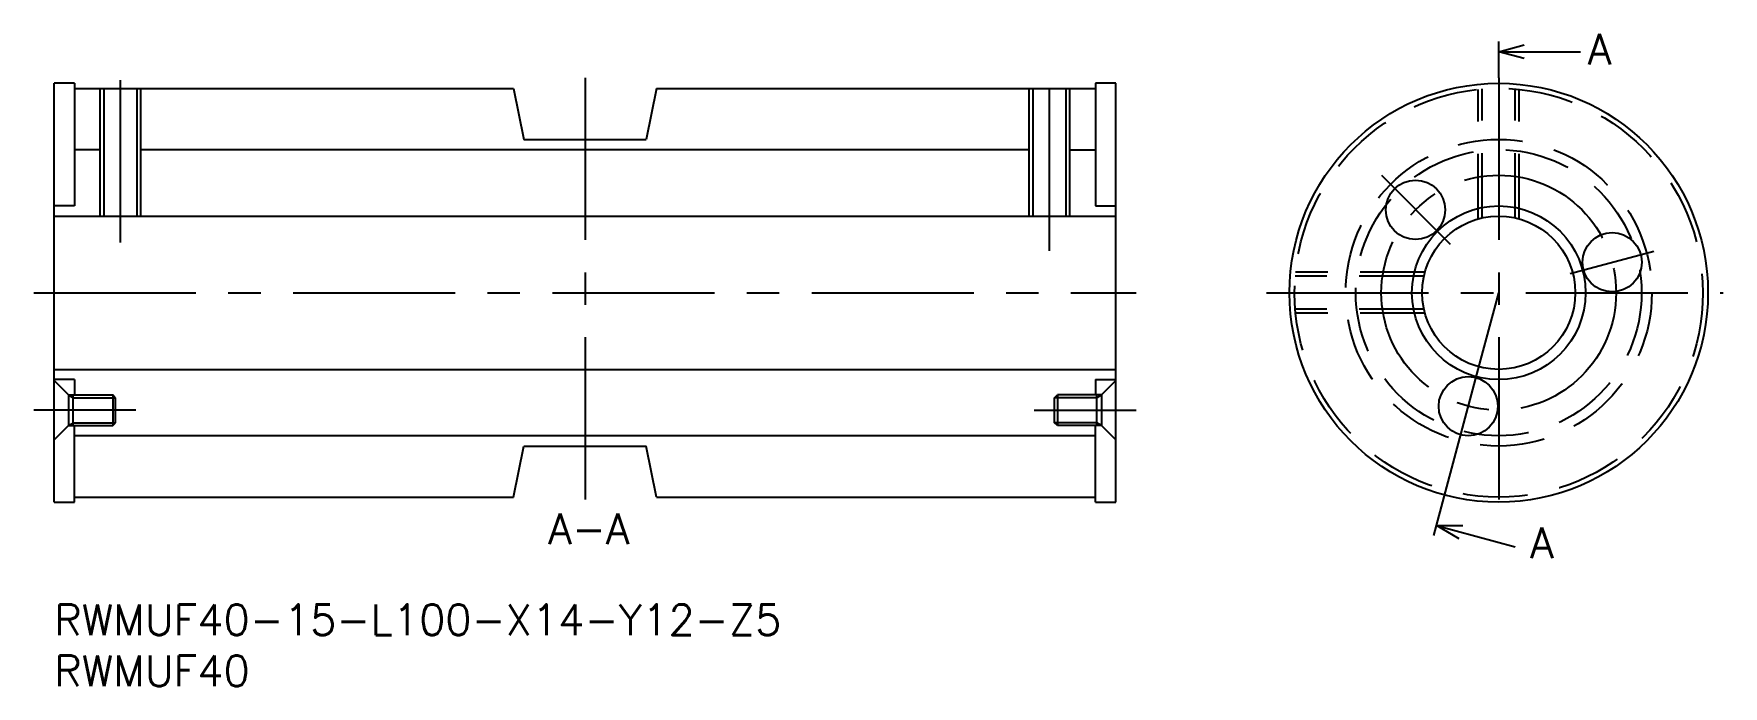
# Model space of a CAD drawing. Extents: x -2 to 163, y -8 to 56.
import ezdxf

# ---------------------------------------------------------------- set-up
doc = ezdxf.new("R2010")
doc.units = 0
doc.header["$LTSCALE"] = 0.5
doc.linetypes.add('CENTER', pattern=[50.8, 31.75, -6.35, 6.35, -6.35])
doc.linetypes.add('DASHED', pattern=[19.05, 12.7, -6.35])
for name, color, linetype in [('MSM_CENTER', 1, 'CENTER'), ('MSM_CONTINUOUS', 7, 'CONTINUOUS'), ('MSM_DASHED', 4, 'DASHED'), ('MSM_NARROW', 5, 'CONTINUOUS'), ('MSM_PART_NUMBER', 7, 'CONTINUOUS')]:
    doc.layers.add(name, color=color, linetype=linetype)
doc.styles.get("Standard").update_dxf_attribs({"font": 'txt.shx', "height": 3, "bigfont": 'bigfont.shx'})

# ---------------------------------------------------------------- blocks, each defined once
blk = doc.blocks.new('*U5')
at = {"layer": 'MSM_PART_NUMBER'}
blk.add_text('RWMUF40-15-L100-X14-Y12-Z5', height=3, dxfattribs=at).set_placement((0, -3))
blk = doc.blocks.new('*U6')
at = {"layer": 'MSM_PART_NUMBER'}
blk.add_text('RWMUF40', height=3, dxfattribs=at).set_placement((0, -8))
blk = doc.blocks.new('*U7')
at = {"layer": 'MSM_CONTINUOUS'}
blk.add_text('A', height=3, dxfattribs=at).set_placement((150.23, 52.84))
blk = doc.blocks.new('*U8')
at = {"layer": 'MSM_CONTINUOUS'}
blk.add_text('A', height=3, dxfattribs=at).set_placement((144.58, 4.52))
blk = doc.blocks.new('*U9')
at = {"layer": 'MSM_CONTINUOUS'}
blk.add_text('A-A', height=3, dxfattribs=at).set_placement((48.39, 5.9))

msp = doc.modelspace()

# ---------------------------------------------------------------- linework, layer by layer
at = {"layer": 'MSM_CENTER'}
for p, q in [((6.5, 35.42), (6.5, 52.07)), ((52, 51.54), (52, 8.68)), ((97.5, 34.61), (97.5, 52.07)), ((141.5, 51.54), (141.5, 8.68)), ((130.01, 41.99), (136.73, 35.27)), ((148.5, 32.38), (156.71, 34.58)), ((-2, 30.5), (106, 30.5)), ((118.75, 30.5), (163.49, 30.5)), ((137.29, 14.8), (139.75, 23.98)), ((8, 19), (-2, 19)), ((96, 19), (106, 19))]:
    msp.add_line(p, q, dxfattribs=at)
msp.add_circle((141.5, 30.5), 11.5, dxfattribs=at)
at = {"layer": 'MSM_CONTINUOUS'}
for p, q in [((141.5, 51.54), (141.5, 55.08)), ((141.5, 54.08), (144, 54.75)), ((141.5, 54.08), (149.5, 54.08)), ((144, 53.41), (141.5, 54.08)), ((2, 51), (0, 51)), ((0, 10), (0, 51)), ((2, 51), (2, 39)), ((2, 50.5), (45, 50.5)), ((4.88, 38), (4.88, 50.5)), ((8.12, 38), (8.12, 50.5)), ((45, 50.5), (46, 45.5)), ((59, 50.5), (58, 45.5)), ((59, 50.5), (102, 50.5)), ((95.88, 38), (95.88, 50.5)), ((99.12, 38), (99.12, 50.5)), ((104, 51), (102, 51)), ((102, 51), (102, 39)), ((104, 10), (104, 51)), ((46, 45.5), (58, 45.5)), ((4.5, 44.5), (2, 44.5)), ((95.5, 44.5), (8.5, 44.5)), ((99.5, 44.5), (102, 44.5)), ((2, 39), (0, 39)), ((102, 39), (104, 39)), ((0, 38), (104, 38)), ((139.75, 23.98), (141.5, 30.5)), ((0, 23), (104, 23)), ((2, 22), (0, 22)), ((0, 21.9), (1.4, 20.5)), ((2, 22), (2, 20.5)), ((102, 22), (104, 22)), ((102, 22), (102, 20.5)), ((104, 21.9), (102.6, 20.5)), ((1.4, 20.5), (1.4, 17.5)), ((1.4, 20.5), (5.73, 20.5)), ((1.87, 17.5), (1.87, 20.5)), ((5.73, 20.5), (5.73, 17.5)), ((6, 20.23), (5.73, 20.5)), ((6, 17.77), (6, 20.23)), ((98, 20.23), (98.27, 20.5)), ((98, 17.77), (98, 20.23)), ((98.27, 20.5), (98.27, 17.5)), ((102.6, 20.5), (98.27, 20.5)), ((102.13, 17.5), (102.13, 20.5)), ((102.6, 20.5), (102.6, 17.5)), ((0, 16.1), (1.4, 17.5)), ((1.4, 17.5), (5.73, 17.5)), ((2, 10), (2, 17.5)), ((5.73, 17.5), (6, 17.77)), ((98.27, 17.5), (98, 17.77)), ((102.6, 17.5), (98.27, 17.5)), ((102, 10), (102, 17.5)), ((104, 16.1), (102.6, 17.5)), ((102, 16.5), (2, 16.5)), ((45, 10.5), (46, 15.5)), ((46, 15.5), (58, 15.5)), ((59, 10.5), (58, 15.5)), ((135.14, 6.75), (137.29, 14.8)), ((0, 10), (2, 10)), ((2, 10.5), (45, 10.5)), ((59, 10.5), (102, 10.5)), ((102, 10), (104, 10)), ((137.64, 6.43), (135.4, 7.72)), ((135.4, 7.72), (137.98, 7.72)), ((135.4, 7.72), (143.12, 5.65))]:
    msp.add_line(p, q, dxfattribs=at)
for centre, radius in [((141.5, 30.5), 20.5), ((133.35, 38.61), 2.9), ((141.5, 30.5), 8.5), ((141.5, 30.5), 7.5), ((152.61, 33.48), 2.9), ((138.52, 19.39), 2.9)]:
    msp.add_circle(centre, radius, dxfattribs=at)
at = {"layer": 'MSM_DASHED'}
for p, q in [((139.5, 37.73), (139.5, 50.4)), ((139.88, 37.82), (139.88, 50.44)), ((143.12, 37.82), (143.12, 50.44)), ((143.5, 37.73), (143.5, 50.4)), ((134.18, 32.12), (121.56, 32.12)), ((134.27, 32.5), (121.6, 32.5)), ((134.18, 28.88), (121.56, 28.88)), ((134.27, 28.5), (121.6, 28.5))]:
    msp.add_line(p, q, dxfattribs=at)
for radius in [20, 15, 14]:
    msp.add_circle((141.5, 30.5), radius, dxfattribs=at)
at = {"layer": 'MSM_NARROW'}
for p, q in [((4.5, 38), (4.5, 50.5)), ((8.5, 38), (8.5, 50.5)), ((95.5, 38), (95.5, 50.5)), ((99.5, 38), (99.5, 50.5)), ((1.4, 20.5), (1.87, 20.23)), ((1.87, 20.23), (6, 20.23)), ((102.13, 20.23), (98, 20.23)), ((102.6, 20.5), (102.13, 20.23)), ((1.4, 17.5), (1.87, 17.77)), ((1.87, 17.77), (6, 17.77)), ((102.13, 17.77), (98, 17.77)), ((102.6, 17.5), (102.13, 17.77))]:
    msp.add_line(p, q, dxfattribs=at)

# ---------------------------------------------------------------- block references
at = {"layer": 'MSM_CONTINUOUS'}
for name in ['*U7', '*U9', '*U8', '*U5', '*U6']:
    msp.add_blockref(name, (0, 0), dxfattribs=at)

doc.saveas('drawing.dxf')
